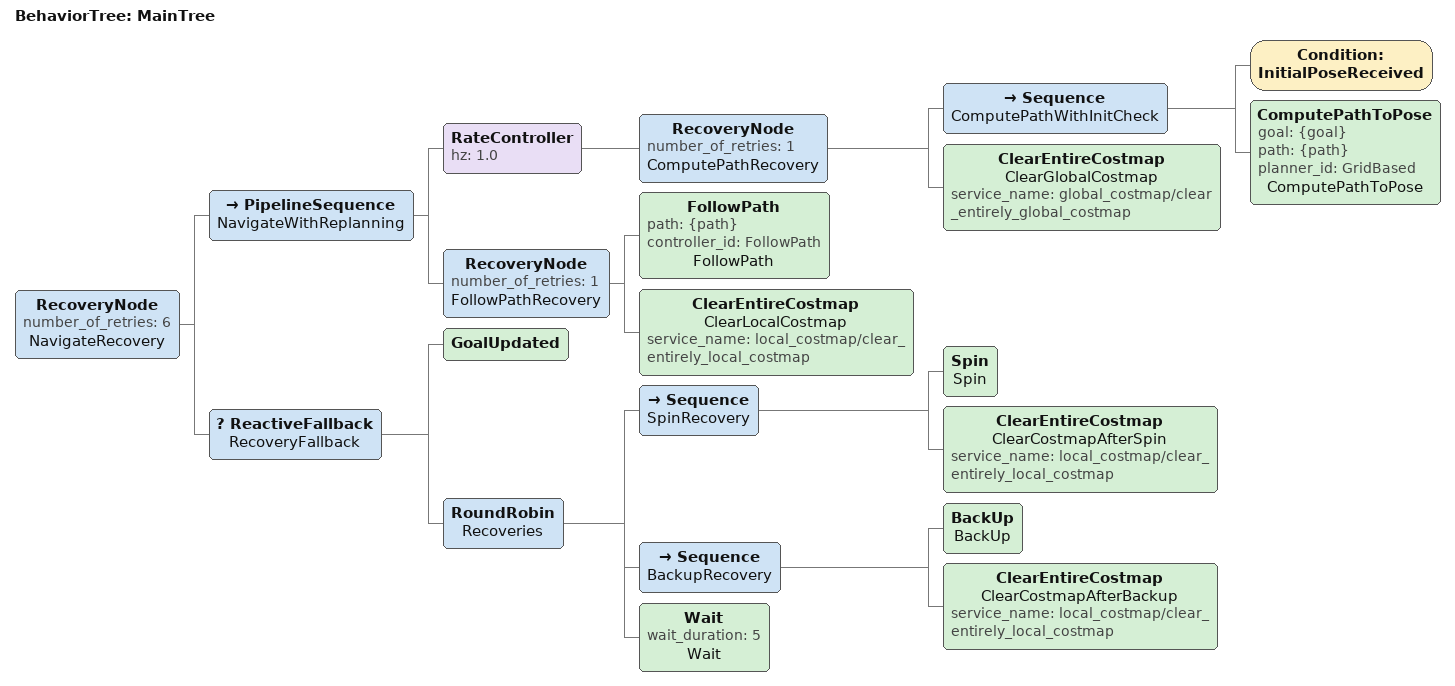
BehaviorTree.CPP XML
<root main_tree_to_execute="MainTree">
  <BehaviorTree ID="MainTree">
    <RecoveryNode number_of_retries="6" name="NavigateRecovery">
      <PipelineSequence name="NavigateWithReplanning">
        <RateController hz="1.0">
          <RecoveryNode number_of_retries="1" name="ComputePathRecovery">
            <Sequence name="ComputePathWithInitCheck">
              <Condition ID="InitialPoseReceived"/>
              <ComputePathToPose goal="{goal}" path="{path}" planner_id="GridBased" name="ComputePathToPose"/>
            </Sequence>
            <ClearEntireCostmap name="ClearGlobalCostmap" service_name="global_costmap/clear_entirely_global_costmap"/>
          </RecoveryNode>
        </RateController>
        <RecoveryNode number_of_retries="1" name="FollowPathRecovery">
          <FollowPath path="{path}" controller_id="FollowPath" name="FollowPath"/>
          <ClearEntireCostmap name="ClearLocalCostmap" service_name="local_costmap/clear_entirely_local_costmap"/>
        </RecoveryNode>
      </PipelineSequence>
      <ReactiveFallback name="RecoveryFallback">
        <GoalUpdated/>
        <RoundRobin name="Recoveries">
          <Sequence name="SpinRecovery">
            <Spin name="Spin"/>
            <ClearEntireCostmap name="ClearCostmapAfterSpin" service_name="local_costmap/clear_entirely_local_costmap"/>
          </Sequence>
          <Sequence name="BackupRecovery">
            <BackUp name="BackUp"/>
            <ClearEntireCostmap name="ClearCostmapAfterBackup" service_name="local_costmap/clear_entirely_local_costmap"/>
          </Sequence>
          <Wait wait_duration="5" name="Wait"/>
        </RoundRobin>
      </ReactiveFallback>
    </RecoveryNode>
  </BehaviorTree>
</root>
